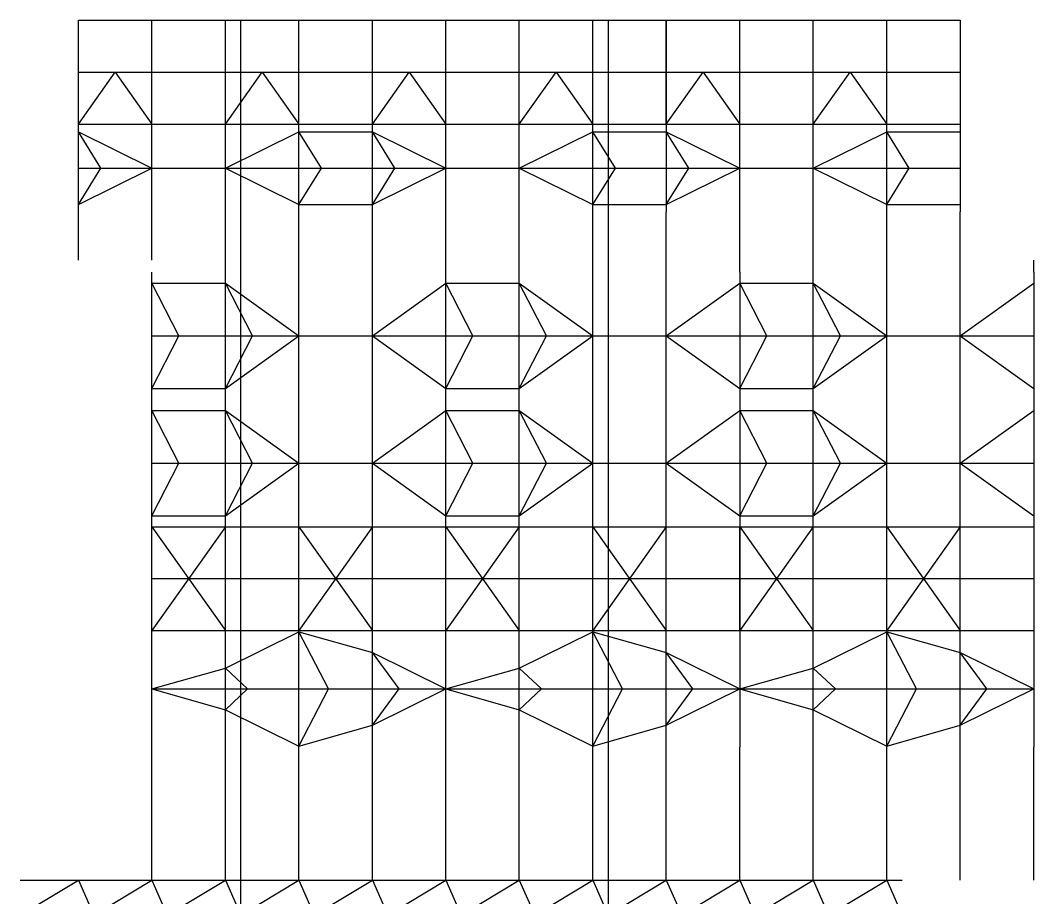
# Model space of a CAD drawing. Header units: metres. Extents: x -0.11 to 0.31, y 0 to 1.42.
# Drawn here: x -0.0849 to 0.3052, y 1.0871 to 1.4248 of the extents above; entities that cross this region are included whole.
import ezdxf

# ---------------------------------------------------------------- set-up
doc = ezdxf.new("R2010")
doc.units = ezdxf.units.M

msp = doc.modelspace()

# ---------------------------------------------------------------- linework, layer by layer
at = {"color": 5}
for points in [[(-0.06248, 1.38484, 0), (-0.06248, 1.42484, 0)], [(-0.06248, 1.42484, 0), (0.05066, 1.42484, 0)], [(-0.06248, 1.38484, 0), (-0.06248, 1.42484, 0)], [(-0.0342, 1.42484, 0), (-0.0342, 1.42484, 0)], [(-0.0342, 1.38484, 0), (-0.0342, 1.42484, 0)], [(-0.00591, 1.42484, 0), (-0.00591, 1.42484, 0)], [(-0.00591, 1.38484, 0), (-0.00591, 1.42484, 0)], [(0.02237, 1.42484, 0), (0.02237, 1.42484, 0)], [(0.02237, 1.38484, 0), (0.02237, 1.42484, 0)], [(0.05066, 1.38484, 0), (0.05066, 1.42484, 0)], [(0.05066, 1.42484, 0), (0.16379, 1.42484, 0)], [(0.05066, 1.38484, 0), (0.05066, 1.42484, 0)], [(0.07894, 1.42484, 0), (0.07894, 1.42484, 0)], [(0.07894, 1.38484, 0), (0.07894, 1.42484, 0)], [(0.10722, 1.42484, 0), (0.10722, 1.42484, 0)], [(0.10722, 1.38484, 0), (0.10722, 1.42484, 0)], [(0.13551, 1.42484, 0), (0.13551, 1.42484, 0)], [(0.13551, 1.38484, 0), (0.13551, 1.42484, 0)], [(0.16379, 1.42484, 0), (0.16379, 1.38484, 0)], [(0.16379, 1.42484, 0), (0.27693, 1.42484, 0)], [(0.16379, 1.38484, 0), (0.16379, 1.42484, 0)], [(0.19208, 1.42484, 0), (0.19208, 1.42484, 0)], [(0.19208, 1.38484, 0), (0.19208, 1.42484, 0)], [(0.22036, 1.42484, 0), (0.22036, 1.42484, 0)], [(0.22036, 1.38484, 0), (0.22036, 1.42484, 0)], [(0.24865, 1.42484, 0), (0.24865, 1.42484, 0)], [(0.24865, 1.38484, 0), (0.24865, 1.42484, 0)], [(0.27693, 1.42484, 0), (0.27693, 1.38484, 0)], [(-0.06248, 1.40484, 0), (-0.04834, 1.40484, 0)], [(-0.04834, 1.40484, 0), (-0.0342, 1.40484, 0)], [(-0.00591, 1.40484, 0), (0.00823, 1.40484, 0)], [(0.00823, 1.40484, 0), (0.02237, 1.40484, 0)], [(0.05066, 1.40484, 0), (0.0648, 1.40484, 0)], [(0.0648, 1.40484, 0), (0.07894, 1.40484, 0)], [(0.10722, 1.40484, 0), (0.12137, 1.40484, 0)], [(0.12137, 1.40484, 0), (0.13551, 1.40484, 0)], [(0.16379, 1.40484, 0), (0.17793, 1.40484, 0)], [(0.17793, 1.40484, 0), (0.19208, 1.40484, 0)], [(0.22036, 1.40484, 0), (0.2345, 1.40484, 0)], [(0.2345, 1.40484, 0), (0.24865, 1.40484, 0)], [(-0.06248, 1.35107, 0), (-0.06248, 1.38484, 0)], [(-0.06248, 1.38484, 0), (0.05066, 1.38484, 0)], [(-0.0342, 1.36796, 0), (-0.0342, 1.38484, 0)], [(-0.0342, 1.38484, 0), (-0.0342, 1.38484, 0)], [(-0.00591, 1.36796, 0), (-0.00591, 1.38484, 0)], [(-0.00591, 1.38484, 0), (-0.00591, 1.38484, 0)], [(0.02237, 1.36796, 0), (0.02237, 1.38484, 0)], [(0.02237, 1.38484, 0), (0.02237, 1.38484, 0)], [(0.05066, 1.35107, 0), (0.05066, 1.38484, 0)], [(0.05066, 1.38484, 0), (0.16379, 1.38484, 0)], [(0.07894, 1.36796, 0), (0.07894, 1.38484, 0)], [(0.07894, 1.38484, 0), (0.07894, 1.38484, 0)], [(0.10722, 1.36796, 0), (0.10722, 1.38484, 0)], [(0.10722, 1.38484, 0), (0.10722, 1.38484, 0)], [(0.13551, 1.36796, 0), (0.13551, 1.38484, 0)], [(0.13551, 1.38484, 0), (0.13551, 1.38484, 0)], [(0.16379, 1.38484, 0), (0.16379, 1.35107, 0)], [(0.16379, 1.38484, 0), (0.27693, 1.38484, 0)], [(0.19208, 1.36796, 0), (0.19208, 1.38484, 0)], [(0.19208, 1.38484, 0), (0.19208, 1.38484, 0)], [(0.22036, 1.36796, 0), (0.22036, 1.38484, 0)], [(0.22036, 1.38484, 0), (0.22036, 1.38484, 0)], [(0.24865, 1.36796, 0), (0.24865, 1.38484, 0)], [(0.24865, 1.38484, 0), (0.24865, 1.38484, 0)], [(0.27693, 1.38484, 0), (0.27693, 1.35107, 0)], [(-0.06248, 1.38195, 0), (-0.0342, 1.36796, 0), (-0.00591, 1.36796, 0), (0.02237, 1.38195, 0), (0.05066, 1.38195, 0)], [(0.05066, 1.38195, 0), (0.07894, 1.36796, 0), (0.10722, 1.36796, 0), (0.13551, 1.38195, 0), (0.16379, 1.38195, 0)], [(0.16379, 1.38195, 0), (0.19208, 1.36796, 0), (0.22036, 1.36796, 0), (0.24865, 1.38195, 0), (0.27693, 1.38195, 0)], [(-0.06248, 1.35397, 0), (-0.0342, 1.36796, 0), (-0.00591, 1.36796, 0), (0.02237, 1.35397, 0), (0.05066, 1.35397, 0)], [(-0.0342, 1.35107, 0), (-0.0342, 1.36796, 0)], [(-0.00591, 1.35107, 0), (-0.00591, 1.36796, 0)], [(0.05066, 1.35397, 0), (0.07894, 1.36796, 0), (0.10722, 1.36796, 0), (0.13551, 1.35397, 0), (0.16379, 1.35397, 0)], [(0.07894, 1.35107, 0), (0.07894, 1.36796, 0)], [(0.10722, 1.35107, 0), (0.10722, 1.36796, 0)], [(0.16379, 1.35397, 0), (0.19208, 1.36796, 0), (0.22036, 1.36796, 0), (0.24865, 1.35397, 0), (0.27693, 1.35397, 0)], [(0.19208, 1.35107, 0), (0.19208, 1.36796, 0)], [(0.22036, 1.35107, 0), (0.22036, 1.36796, 0)], [(0.02237, 1.35107, 0), (0.02237, 1.35397, 0)], [(0.13551, 1.35107, 0), (0.13551, 1.35397, 0)], [(0.24865, 1.35107, 0), (0.24865, 1.35397, 0)], [(-0.06248, 1.33253, 0), (-0.06248, 1.35107, 0)], [(-0.0342, 1.33253, 0), (-0.0342, 1.35107, 0)], [(-0.00591, 1.33253, 0), (-0.00591, 1.35107, 0)], [(0.02237, 1.33253, 0), (0.02237, 1.35107, 0)], [(0.05066, 1.33253, 0), (0.05066, 1.35107, 0)], [(0.07894, 1.33253, 0), (0.07894, 1.35107, 0)], [(0.10722, 1.33253, 0), (0.10722, 1.35107, 0)], [(0.13551, 1.33253, 0), (0.13551, 1.35107, 0)], [(0.16379, 1.33253, 0), (0.16379, 1.35107, 0)], [(0.19208, 1.33253, 0), (0.19208, 1.35107, 0)], [(0.22036, 1.33253, 0), (0.22036, 1.35107, 0)], [(0.24865, 1.33253, 0), (0.24865, 1.35107, 0)], [(0.27693, 1.33253, 0), (0.27693, 1.35107, 0)], [(-0.0342, 1.33253, 0), (-0.0342, 1.33253, 0)], [(-0.00591, 1.3279, 0), (-0.00591, 1.33253, 0)], [(-0.00591, 1.33253, 0), (-0.00591, 1.33253, 0)], [(0.02237, 1.3279, 0), (0.02237, 1.33253, 0)], [(0.02237, 1.33253, 0), (0.02237, 1.33253, 0)], [(0.05066, 1.3279, 0), (0.05066, 1.33253, 0)], [(0.05066, 1.33253, 0), (0.05066, 1.33253, 0)], [(0.07894, 1.3279, 0), (0.07894, 1.33253, 0)], [(0.07894, 1.33253, 0), (0.07894, 1.33253, 0)], [(0.07894, 1.3279, 0), (0.07894, 1.33253, 0)], [(0.10722, 1.3279, 0), (0.10722, 1.33253, 0)], [(0.10722, 1.33253, 0), (0.10722, 1.33253, 0)], [(0.13551, 1.3279, 0), (0.13551, 1.33253, 0)], [(0.13551, 1.33253, 0), (0.13551, 1.33253, 0)], [(0.16379, 1.3279, 0), (0.16379, 1.33253, 0)], [(0.16379, 1.33253, 0), (0.16379, 1.33253, 0)], [(0.19208, 1.3279, 0), (0.19208, 1.33253, 0)], [(0.19208, 1.33253, 0), (0.19208, 1.33253, 0)], [(0.22036, 1.3279, 0), (0.22036, 1.33253, 0)], [(0.22036, 1.33253, 0), (0.22036, 1.33253, 0)], [(0.24865, 1.3279, 0), (0.24865, 1.33253, 0)], [(0.24865, 1.33253, 0), (0.24865, 1.33253, 0)], [(0.27693, 1.3279, 0), (0.27693, 1.33253, 0)], [(0.27693, 1.33253, 0), (0.27693, 1.33253, 0)], [(0.30521, 1.3279, 0), (0.30521, 1.33253, 0)], [(-0.0342, 1.22992, 0), (-0.0342, 1.3279, 0)], [(-0.00591, 1.3034, 0), (-0.00591, 1.3279, 0)], [(-0.00591, 1.3279, 0), (-0.00591, 1.3279, 0)], [(0.02237, 1.3034, 0), (0.02237, 1.3279, 0)], [(0.02237, 1.3279, 0), (0.02237, 1.3279, 0)], [(0.05066, 1.3034, 0), (0.05066, 1.3279, 0)], [(0.05066, 1.3279, 0), (0.05066, 1.3279, 0)], [(0.07894, 1.22992, 0), (0.07894, 1.3279, 0)], [(0.10722, 1.3034, 0), (0.10722, 1.3279, 0)], [(0.10722, 1.3279, 0), (0.10722, 1.3279, 0)], [(0.13551, 1.3034, 0), (0.13551, 1.3279, 0)], [(0.13551, 1.3279, 0), (0.13551, 1.3279, 0)], [(0.16379, 1.3034, 0), (0.16379, 1.3279, 0)], [(0.16379, 1.3279, 0), (0.16379, 1.3279, 0)], [(0.19208, 1.3279, 0), (0.19208, 1.22992, 0)], [(0.22036, 1.3034, 0), (0.22036, 1.3279, 0)], [(0.22036, 1.3279, 0), (0.22036, 1.3279, 0)], [(0.24865, 1.3034, 0), (0.24865, 1.3279, 0)], [(0.24865, 1.3279, 0), (0.24865, 1.3279, 0)], [(0.27693, 1.3034, 0), (0.27693, 1.3279, 0)], [(0.27693, 1.3279, 0), (0.27693, 1.3279, 0)], [(0.30521, 1.3279, 0), (0.30521, 1.22992, 0)], [(-0.0342, 1.32369, 0), (-0.00591, 1.32369, 0), (0.02237, 1.3034, 0), (0.05066, 1.3034, 0), (0.07894, 1.32369, 0)], [(0.07894, 1.32369, 0), (0.10722, 1.32369, 0), (0.13551, 1.3034, 0), (0.16379, 1.3034, 0), (0.19208, 1.32369, 0)], [(0.19208, 1.32369, 0), (0.22036, 1.32369, 0), (0.24865, 1.3034, 0), (0.27693, 1.3034, 0), (0.30521, 1.32369, 0)], [(-0.0342, 1.28311, 0), (-0.00591, 1.28311, 0), (0.02237, 1.3034, 0), (0.05066, 1.3034, 0), (0.07894, 1.28311, 0)], [(0.02237, 1.27891, 0), (0.02237, 1.3034, 0)], [(0.05066, 1.27891, 0), (0.05066, 1.3034, 0)], [(0.07894, 1.28311, 0), (0.10722, 1.28311, 0), (0.13551, 1.3034, 0), (0.16379, 1.3034, 0), (0.19208, 1.28311, 0)], [(0.13551, 1.27891, 0), (0.13551, 1.3034, 0)], [(0.16379, 1.27891, 0), (0.16379, 1.3034, 0)], [(0.19208, 1.28311, 0), (0.22036, 1.28311, 0), (0.24865, 1.3034, 0), (0.27693, 1.3034, 0), (0.30521, 1.28311, 0)], [(0.24865, 1.27891, 0), (0.24865, 1.3034, 0)], [(0.27693, 1.27891, 0), (0.27693, 1.3034, 0)], [(-0.00591, 1.27891, 0), (-0.00591, 1.28311, 0)], [(0.10722, 1.27891, 0), (0.10722, 1.28311, 0)], [(0.22036, 1.27891, 0), (0.22036, 1.28311, 0)], [(-0.00591, 1.25441, 0), (-0.00591, 1.27891, 0)], [(0.02237, 1.25441, 0), (0.02237, 1.27891, 0)], [(0.05066, 1.25441, 0), (0.05066, 1.27891, 0)], [(0.10722, 1.25441, 0), (0.10722, 1.27891, 0)], [(0.13551, 1.25441, 0), (0.13551, 1.27891, 0)], [(0.16379, 1.25441, 0), (0.16379, 1.27891, 0)], [(0.22036, 1.25441, 0), (0.22036, 1.27891, 0)], [(0.24865, 1.25441, 0), (0.24865, 1.27891, 0)], [(0.27693, 1.25441, 0), (0.27693, 1.27891, 0)], [(-0.0342, 1.2747, 0), (-0.00591, 1.2747, 0), (0.02237, 1.25441, 0), (0.05066, 1.25441, 0), (0.07894, 1.2747, 0)], [(0.07894, 1.2747, 0), (0.10722, 1.2747, 0), (0.13551, 1.25441, 0), (0.16379, 1.25441, 0), (0.19208, 1.2747, 0)], [(0.19208, 1.2747, 0), (0.22036, 1.2747, 0), (0.24865, 1.25441, 0), (0.27693, 1.25441, 0), (0.30521, 1.2747, 0)], [(-0.0342, 1.23412, 0), (-0.00591, 1.23412, 0), (0.02237, 1.25441, 0), (0.05066, 1.25441, 0), (0.07894, 1.23412, 0)], [(0.02237, 1.22992, 0), (0.02237, 1.25441, 0)], [(0.05066, 1.22992, 0), (0.05066, 1.25441, 0)], [(0.07894, 1.23412, 0), (0.10722, 1.23412, 0), (0.13551, 1.25441, 0), (0.16379, 1.25441, 0), (0.19208, 1.23412, 0)], [(0.13551, 1.22992, 0), (0.13551, 1.25441, 0)], [(0.16379, 1.22992, 0), (0.16379, 1.25441, 0)], [(0.19208, 1.23412, 0), (0.22036, 1.23412, 0), (0.24865, 1.25441, 0), (0.27693, 1.25441, 0), (0.30521, 1.23412, 0)], [(0.24865, 1.22992, 0), (0.24865, 1.25441, 0)], [(0.27693, 1.22992, 0), (0.27693, 1.25441, 0)], [(-0.00591, 1.22992, 0), (-0.00591, 1.23412, 0)], [(0.10722, 1.22992, 0), (0.10722, 1.23412, 0)], [(0.22036, 1.22992, 0), (0.22036, 1.23412, 0)], [(-0.0342, 1.18992, 0), (-0.0342, 1.22992, 0)], [(-0.0342, 1.22992, 0), (0.07894, 1.22992, 0)], [(-0.0342, 1.18992, 0), (-0.0342, 1.22992, 0)], [(-0.00591, 1.22992, 0), (-0.00591, 1.22992, 0)], [(-0.00591, 1.18992, 0), (-0.00591, 1.22992, 0)], [(0.02237, 1.22992, 0), (0.02237, 1.22992, 0)], [(0.02237, 1.18992, 0), (0.02237, 1.22992, 0)], [(0.05066, 1.22992, 0), (0.05066, 1.22992, 0)], [(0.05066, 1.18992, 0), (0.05066, 1.22992, 0)], [(0.07894, 1.18992, 0), (0.07894, 1.22992, 0)], [(0.07894, 1.22992, 0), (0.19208, 1.22992, 0)], [(0.07894, 1.18992, 0), (0.07894, 1.22992, 0)], [(0.10722, 1.22992, 0), (0.10722, 1.22992, 0)], [(0.10722, 1.18992, 0), (0.10722, 1.22992, 0)], [(0.13551, 1.22992, 0), (0.13551, 1.22992, 0)], [(0.13551, 1.18992, 0), (0.13551, 1.22992, 0)], [(0.16379, 1.22992, 0), (0.16379, 1.22992, 0)], [(0.16379, 1.18992, 0), (0.16379, 1.22992, 0)], [(0.19208, 1.22992, 0), (0.19208, 1.18992, 0)], [(0.19208, 1.22992, 0), (0.30521, 1.22992, 0)], [(0.19208, 1.18992, 0), (0.19208, 1.22992, 0)], [(0.22036, 1.22992, 0), (0.22036, 1.22992, 0)], [(0.22036, 1.18992, 0), (0.22036, 1.22992, 0)], [(0.24865, 1.22992, 0), (0.24865, 1.22992, 0)], [(0.24865, 1.18992, 0), (0.24865, 1.22992, 0)], [(0.27693, 1.22992, 0), (0.27693, 1.22992, 0)], [(0.27693, 1.18992, 0), (0.27693, 1.22992, 0)], [(0.30521, 1.22992, 0), (0.30521, 1.18992, 0)], [(-0.0342, 1.20992, 0), (-0.02006, 1.20992, 0)], [(-0.02006, 1.20992, 0), (-0.00591, 1.20992, 0)], [(0.02237, 1.20992, 0), (0.03651, 1.20992, 0)], [(0.03651, 1.20992, 0), (0.05066, 1.20992, 0)], [(0.07894, 1.20992, 0), (0.09308, 1.20992, 0)], [(0.09308, 1.20992, 0), (0.10722, 1.20992, 0)], [(0.13551, 1.20992, 0), (0.14965, 1.20992, 0)], [(0.14965, 1.20992, 0), (0.16379, 1.20992, 0)], [(0.19208, 1.20992, 0), (0.20622, 1.20992, 0)], [(0.20622, 1.20992, 0), (0.22036, 1.20992, 0)], [(0.24865, 1.20992, 0), (0.26279, 1.20992, 0)], [(0.26279, 1.20992, 0), (0.27693, 1.20992, 0)], [(-0.0342, 1.14507, 0), (-0.0342, 1.18992, 0)], [(-0.0342, 1.18992, 0), (0.07894, 1.18992, 0)], [(-0.00591, 1.16749, 0), (-0.00591, 1.18992, 0)], [(-0.00591, 1.18992, 0), (-0.00591, 1.18992, 0)], [(0.02237, 1.16749, 0), (0.02237, 1.18992, 0)], [(0.02237, 1.18992, 0), (0.02237, 1.18992, 0)], [(0.05066, 1.16749, 0), (0.05066, 1.18992, 0)], [(0.05066, 1.18992, 0), (0.05066, 1.18992, 0)], [(0.07894, 1.14507, 0), (0.07894, 1.18992, 0)], [(0.07894, 1.18992, 0), (0.19208, 1.18992, 0)], [(0.10722, 1.16749, 0), (0.10722, 1.18992, 0)], [(0.10722, 1.18992, 0), (0.10722, 1.18992, 0)], [(0.13551, 1.16749, 0), (0.13551, 1.18992, 0)], [(0.13551, 1.18992, 0), (0.13551, 1.18992, 0)], [(0.16379, 1.16749, 0), (0.16379, 1.18992, 0)], [(0.16379, 1.18992, 0), (0.16379, 1.18992, 0)], [(0.19208, 1.18992, 0), (0.19208, 1.14507, 0)], [(0.19208, 1.18992, 0), (0.30521, 1.18992, 0)], [(0.22036, 1.16749, 0), (0.22036, 1.18992, 0)], [(0.22036, 1.18992, 0), (0.22036, 1.18992, 0)], [(0.24865, 1.16749, 0), (0.24865, 1.18992, 0)], [(0.24865, 1.18992, 0), (0.24865, 1.18992, 0)], [(0.27693, 1.16749, 0), (0.27693, 1.18992, 0)], [(0.27693, 1.18992, 0), (0.27693, 1.18992, 0)], [(0.30521, 1.18992, 0), (0.30521, 1.14507, 0)], [(-0.0342, 1.16749, 0), (-0.00591, 1.1755, 0), (0.02237, 1.18951, 0), (0.05066, 1.18151, 0), (0.07894, 1.16749, 0)], [(0.07894, 1.16749, 0), (0.10722, 1.1755, 0), (0.13551, 1.18951, 0), (0.16379, 1.18151, 0), (0.19208, 1.16749, 0)], [(0.19208, 1.16749, 0), (0.22036, 1.1755, 0), (0.24865, 1.18951, 0), (0.27693, 1.18151, 0), (0.30521, 1.16749, 0)], [(-0.0342, 1.16749, 0), (-0.00591, 1.15949, 0), (0.02237, 1.14547, 0), (0.05066, 1.15348, 0), (0.07894, 1.16749, 0)], [(0.07894, 1.16749, 0), (0.10722, 1.15949, 0), (0.13551, 1.14547, 0), (0.16379, 1.15348, 0), (0.19208, 1.16749, 0)], [(0.19208, 1.16749, 0), (0.22036, 1.15949, 0), (0.24865, 1.14547, 0), (0.27693, 1.15348, 0), (0.30521, 1.16749, 0)], [(-0.00591, 1.14507, 0), (-0.00591, 1.15949, 0)], [(0.10722, 1.14507, 0), (0.10722, 1.15949, 0)], [(0.22036, 1.14507, 0), (0.22036, 1.15949, 0)], [(0.05066, 1.14507, 0), (0.05066, 1.15348, 0)], [(0.16379, 1.14507, 0), (0.16379, 1.15348, 0)], [(0.27693, 1.14507, 0), (0.27693, 1.15348, 0)], [(-0.0342, 1.09384, 0), (-0.0342, 1.14507, 0)], [(-0.00591, 1.09384, 0), (-0.00591, 1.14507, 0)], [(0.02237, 1.14507, 0), (0.02237, 1.14547, 0)], [(0.02237, 1.09384, 0), (0.02237, 1.14507, 0)], [(0.05066, 1.09384, 0), (0.05066, 1.14507, 0)], [(0.07894, 1.09384, 0), (0.07894, 1.14507, 0)], [(0.10722, 1.09384, 0), (0.10722, 1.14507, 0)], [(0.13551, 1.14507, 0), (0.13551, 1.14547, 0)], [(0.13551, 1.09384, 0), (0.13551, 1.14507, 0)], [(0.16379, 1.09384, 0), (0.16379, 1.14507, 0)], [(0.19208, 1.09384, 0), (0.19208, 1.14507, 0)], [(0.22036, 1.09384, 0), (0.22036, 1.14507, 0)], [(0.24865, 1.14507, 0), (0.24865, 1.14547, 0)], [(0.24865, 1.09384, 0), (0.24865, 1.14507, 0)], [(0.27693, 1.09384, 0), (0.27693, 1.14507, 0)], [(0.30521, 1.09384, 0), (0.30521, 1.14507, 0)], [(-0.08485, 1.08039, 0), (-0.06248, 1.09384, 0), (-0.05657, 1.08039, 0), (-0.0342, 1.09384, 0), (-0.02828, 1.08039, 0), (-0.00591, 1.09384, 0), (0, 1.08039, 0), (0.02237, 1.09384, 0), (0.02828, 1.08039, 0)], [(-0.06248, 1.09384, 0), (-0.06248, 1.09384, 0)], [(-0.0342, 1.09384, 0), (-0.0342, 1.09384, 0)], [(-0.00591, 1.09384, 0), (-0.00591, 1.09384, 0)], [(0.02237, 1.09384, 0), (0.02237, 1.09384, 0)], [(0.02828, 1.08039, 0), (0.05066, 1.09384, 0), (0.05657, 1.08039, 0), (0.07894, 1.09384, 0), (0.08485, 1.08039, 0), (0.10722, 1.09384, 0), (0.11314, 1.08039, 0), (0.13551, 1.09384, 0), (0.14142, 1.08039, 0)], [(0.05066, 1.09384, 0), (0.05066, 1.09384, 0)], [(0.07894, 1.09384, 0), (0.07894, 1.09384, 0)], [(0.10722, 1.09384, 0), (0.10722, 1.09384, 0)], [(0.13551, 1.09384, 0), (0.13551, 1.09384, 0)], [(0.14142, 1.08039, 0), (0.16379, 1.09384, 0), (0.16971, 1.08039, 0), (0.19208, 1.09384, 0), (0.19799, 1.08039, 0), (0.22036, 1.09384, 0), (0.22627, 1.08039, 0), (0.24865, 1.09384, 0), (0.25456, 1.08039, 0)], [(0.16379, 1.09384, 0), (0.16379, 1.09384, 0)], [(0.19208, 1.09384, 0), (0.19208, 1.09384, 0)], [(0.22036, 1.09384, 0), (0.22036, 1.09384, 0)], [(0.24865, 1.09384, 0), (0.24865, 1.09384, 0)]]:
    msp.add_polyline3d(points, dxfattribs=at)
at = {"color": 18}
msp.add_polyline3d([(0.14142, 0, 0), (0, 0, 0), (0, 1.42484, 0), (0.14142, 1.42484, 0), (0.14142, 0, 0)], dxfattribs=at)
at = {"color": 30}
for points in [[(-0.06248, 1.38484, 0), (-0.04834, 1.40484, 0)], [(-0.04834, 1.40484, 0), (-0.0342, 1.38484, 0)], [(-0.0342, 1.40484, 0), (-0.00591, 1.40484, 0)], [(-0.00591, 1.38484, 0), (0.00823, 1.40484, 0)], [(0.00823, 1.40484, 0), (0.02237, 1.38484, 0)], [(0.02237, 1.40484, 0), (0.05066, 1.40484, 0)], [(0.05066, 1.38484, 0), (0.0648, 1.40484, 0)], [(0.0648, 1.40484, 0), (0.07894, 1.38484, 0)], [(0.07894, 1.40484, 0), (0.10722, 1.40484, 0)], [(0.10722, 1.38484, 0), (0.12137, 1.40484, 0)], [(0.12137, 1.40484, 0), (0.13551, 1.38484, 0)], [(0.13551, 1.40484, 0), (0.16379, 1.40484, 0)], [(0.16379, 1.38484, 0), (0.17793, 1.40484, 0)], [(0.17793, 1.40484, 0), (0.19208, 1.38484, 0)], [(0.19208, 1.40484, 0), (0.22036, 1.40484, 0)], [(0.22036, 1.38484, 0), (0.2345, 1.40484, 0)], [(0.2345, 1.40484, 0), (0.24865, 1.38484, 0)], [(0.24865, 1.40484, 0), (0.27693, 1.40484, 0)], [(-0.06248, 1.35397, 0), (-0.05379, 1.36796, 0), (-0.06248, 1.38195, 0)], [(0.02237, 1.35397, 0), (0.03106, 1.36796, 0), (0.02237, 1.38195, 0)], [(0.05066, 1.35397, 0), (0.05934, 1.36796, 0), (0.05066, 1.38195, 0)], [(0.13551, 1.35397, 0), (0.1442, 1.36796, 0), (0.13551, 1.38195, 0)], [(0.16379, 1.35397, 0), (0.17248, 1.36796, 0), (0.16379, 1.38195, 0)], [(0.24865, 1.35397, 0), (0.25733, 1.36796, 0), (0.24865, 1.38195, 0)], [(-0.06248, 1.36796, 0), (0.05066, 1.36796, 0)], [(-0.0342, 1.36796, 0), (-0.0342, 1.36796, 0)], [(-0.0342, 1.36796, 0), (-0.0342, 1.36796, 0), (-0.0342, 1.36796, 0)], [(-0.00591, 1.36796, 0), (-0.00591, 1.36796, 0)], [(-0.00591, 1.36796, 0), (-0.00591, 1.36796, 0), (-0.00591, 1.36796, 0)], [(0.02237, 1.35397, 0), (0.02237, 1.36796, 0)], [(0.05066, 1.36796, 0), (0.16379, 1.36796, 0)], [(0.07894, 1.36796, 0), (0.07894, 1.36796, 0)], [(0.07894, 1.36796, 0), (0.07894, 1.36796, 0), (0.07894, 1.36796, 0)], [(0.10722, 1.36796, 0), (0.10722, 1.36796, 0)], [(0.10722, 1.36796, 0), (0.10722, 1.36796, 0), (0.10722, 1.36796, 0)], [(0.13551, 1.35397, 0), (0.13551, 1.36796, 0)], [(0.16379, 1.36796, 0), (0.27693, 1.36796, 0)], [(0.19208, 1.36796, 0), (0.19208, 1.36796, 0)], [(0.19208, 1.36796, 0), (0.19208, 1.36796, 0), (0.19208, 1.36796, 0)], [(0.22036, 1.36796, 0), (0.22036, 1.36796, 0)], [(0.22036, 1.36796, 0), (0.22036, 1.36796, 0), (0.22036, 1.36796, 0)], [(0.24865, 1.35397, 0), (0.24865, 1.36796, 0)], [(-0.0342, 1.28311, 0), (-0.02378, 1.3034, 0), (-0.0342, 1.32369, 0)], [(-0.00591, 1.28311, 0), (0.0045, 1.3034, 0), (-0.00591, 1.32369, 0)], [(0.07894, 1.28311, 0), (0.08936, 1.3034, 0), (0.07894, 1.32369, 0)], [(0.10722, 1.28311, 0), (0.11764, 1.3034, 0), (0.10722, 1.32369, 0)], [(0.19208, 1.28311, 0), (0.20249, 1.3034, 0), (0.19208, 1.32369, 0)], [(0.22036, 1.28311, 0), (0.23078, 1.3034, 0), (0.22036, 1.32369, 0)], [(-0.0342, 1.3034, 0), (0.07894, 1.3034, 0)], [(-0.00591, 1.28311, 0), (-0.00591, 1.3034, 0)], [(0.02237, 1.3034, 0), (0.02237, 1.3034, 0)], [(0.02237, 1.3034, 0), (0.02237, 1.3034, 0), (0.02237, 1.3034, 0)], [(0.05066, 1.3034, 0), (0.05066, 1.3034, 0)], [(0.05066, 1.3034, 0), (0.05066, 1.3034, 0), (0.05066, 1.3034, 0)], [(0.07894, 1.3034, 0), (0.19208, 1.3034, 0)], [(0.10722, 1.28311, 0), (0.10722, 1.3034, 0)], [(0.13551, 1.3034, 0), (0.13551, 1.3034, 0)], [(0.13551, 1.3034, 0), (0.13551, 1.3034, 0), (0.13551, 1.3034, 0)], [(0.16379, 1.3034, 0), (0.16379, 1.3034, 0)], [(0.16379, 1.3034, 0), (0.16379, 1.3034, 0), (0.16379, 1.3034, 0)], [(0.19208, 1.3034, 0), (0.30521, 1.3034, 0)], [(0.22036, 1.28311, 0), (0.22036, 1.3034, 0)], [(0.24865, 1.3034, 0), (0.24865, 1.3034, 0)], [(0.24865, 1.3034, 0), (0.24865, 1.3034, 0), (0.24865, 1.3034, 0)], [(0.27693, 1.3034, 0), (0.27693, 1.3034, 0)], [(0.27693, 1.3034, 0), (0.27693, 1.3034, 0), (0.27693, 1.3034, 0)], [(-0.0342, 1.23412, 0), (-0.02378, 1.25441, 0), (-0.0342, 1.2747, 0)], [(-0.00591, 1.23412, 0), (0.0045, 1.25441, 0), (-0.00591, 1.2747, 0)], [(0.07894, 1.23412, 0), (0.08936, 1.25441, 0), (0.07894, 1.2747, 0)], [(0.10722, 1.23412, 0), (0.11764, 1.25441, 0), (0.10722, 1.2747, 0)], [(0.19208, 1.23412, 0), (0.20249, 1.25441, 0), (0.19208, 1.2747, 0)], [(0.22036, 1.23412, 0), (0.23078, 1.25441, 0), (0.22036, 1.2747, 0)], [(-0.0342, 1.25441, 0), (0.07894, 1.25441, 0)], [(-0.00591, 1.23412, 0), (-0.00591, 1.25441, 0)], [(0.02237, 1.25441, 0), (0.02237, 1.25441, 0)], [(0.02237, 1.25441, 0), (0.02237, 1.25441, 0), (0.02237, 1.25441, 0)], [(0.05066, 1.25441, 0), (0.05066, 1.25441, 0)], [(0.05066, 1.25441, 0), (0.05066, 1.25441, 0), (0.05066, 1.25441, 0)], [(0.07894, 1.25441, 0), (0.19208, 1.25441, 0)], [(0.10722, 1.23412, 0), (0.10722, 1.25441, 0)], [(0.13551, 1.25441, 0), (0.13551, 1.25441, 0)], [(0.13551, 1.25441, 0), (0.13551, 1.25441, 0), (0.13551, 1.25441, 0)], [(0.16379, 1.25441, 0), (0.16379, 1.25441, 0)], [(0.16379, 1.25441, 0), (0.16379, 1.25441, 0), (0.16379, 1.25441, 0)], [(0.19208, 1.25441, 0), (0.30521, 1.25441, 0)], [(0.22036, 1.23412, 0), (0.22036, 1.25441, 0)], [(0.24865, 1.25441, 0), (0.24865, 1.25441, 0)], [(0.24865, 1.25441, 0), (0.24865, 1.25441, 0), (0.24865, 1.25441, 0)], [(0.27693, 1.25441, 0), (0.27693, 1.25441, 0)], [(0.27693, 1.25441, 0), (0.27693, 1.25441, 0), (0.27693, 1.25441, 0)], [(-0.0342, 1.22992, 0), (-0.00591, 1.18992, 0)], [(-0.00591, 1.22992, 0), (-0.0342, 1.18992, 0)], [(0.02237, 1.22992, 0), (0.05066, 1.18992, 0)], [(0.05066, 1.22992, 0), (0.02237, 1.18992, 0)], [(0.07894, 1.22992, 0), (0.10722, 1.18992, 0)], [(0.10722, 1.22992, 0), (0.07894, 1.18992, 0)], [(0.13551, 1.22992, 0), (0.16379, 1.18992, 0)], [(0.16379, 1.22992, 0), (0.13551, 1.18992, 0)], [(0.19208, 1.22992, 0), (0.22036, 1.18992, 0)], [(0.22036, 1.22992, 0), (0.19208, 1.18992, 0)], [(0.24865, 1.22992, 0), (0.27693, 1.18992, 0)], [(0.27693, 1.22992, 0), (0.24865, 1.18992, 0)], [(-0.00591, 1.20992, 0), (0.02237, 1.20992, 0)], [(0.05066, 1.20992, 0), (0.07894, 1.20992, 0)], [(0.10722, 1.20992, 0), (0.13551, 1.20992, 0)], [(0.16379, 1.20992, 0), (0.19208, 1.20992, 0)], [(0.22036, 1.20992, 0), (0.24865, 1.20992, 0)], [(0.27693, 1.20992, 0), (0.30521, 1.20992, 0)], [(0.02237, 1.14547, 0), (0.03378, 1.16749, 0), (0.02237, 1.18951, 0)], [(0.13551, 1.14547, 0), (0.14692, 1.16749, 0), (0.13551, 1.18951, 0)], [(0.24865, 1.14547, 0), (0.26006, 1.16749, 0), (0.24865, 1.18951, 0)], [(0.05066, 1.15348, 0), (0.06093, 1.16749, 0), (0.05066, 1.18151, 0)], [(0.16379, 1.15348, 0), (0.17407, 1.16749, 0), (0.16379, 1.18151, 0)], [(0.27693, 1.15348, 0), (0.28721, 1.16749, 0), (0.27693, 1.18151, 0)], [(-0.00591, 1.15949, 0), (0.00261, 1.16749, 0), (-0.00591, 1.1755, 0)], [(0.10722, 1.15949, 0), (0.11575, 1.16749, 0), (0.10722, 1.1755, 0)], [(0.22036, 1.15949, 0), (0.22889, 1.16749, 0), (0.22036, 1.1755, 0)], [(-0.0342, 1.16749, 0), (0.07894, 1.16749, 0)], [(-0.0342, 1.16749, 0), (-0.0342, 1.16749, 0), (-0.0342, 1.16749, 0)], [(-0.00591, 1.15949, 0), (-0.00591, 1.16749, 0)], [(0.02237, 1.14547, 0), (0.02237, 1.16749, 0)], [(0.05066, 1.15348, 0), (0.05066, 1.16749, 0)], [(0.07894, 1.16749, 0), (0.19208, 1.16749, 0)], [(0.07894, 1.16749, 0), (0.07894, 1.16749, 0), (0.07894, 1.16749, 0)], [(0.10722, 1.15949, 0), (0.10722, 1.16749, 0)], [(0.13551, 1.14547, 0), (0.13551, 1.16749, 0)], [(0.16379, 1.15348, 0), (0.16379, 1.16749, 0)], [(0.19208, 1.16749, 0), (0.30521, 1.16749, 0)], [(0.19208, 1.16749, 0), (0.19208, 1.16749, 0), (0.19208, 1.16749, 0)], [(0.22036, 1.15949, 0), (0.22036, 1.16749, 0)], [(0.24865, 1.14547, 0), (0.24865, 1.16749, 0)], [(0.27693, 1.15348, 0), (0.27693, 1.16749, 0)], [(-0.08485, 1.09384, 0), (0.02828, 1.09384, 0)], [(0.02828, 1.09384, 0), (0.14142, 1.09384, 0)], [(0.14142, 1.09384, 0), (0.25456, 1.09384, 0)]]:
    msp.add_polyline3d(points, dxfattribs=at)

doc.saveas('drawing.dxf')
